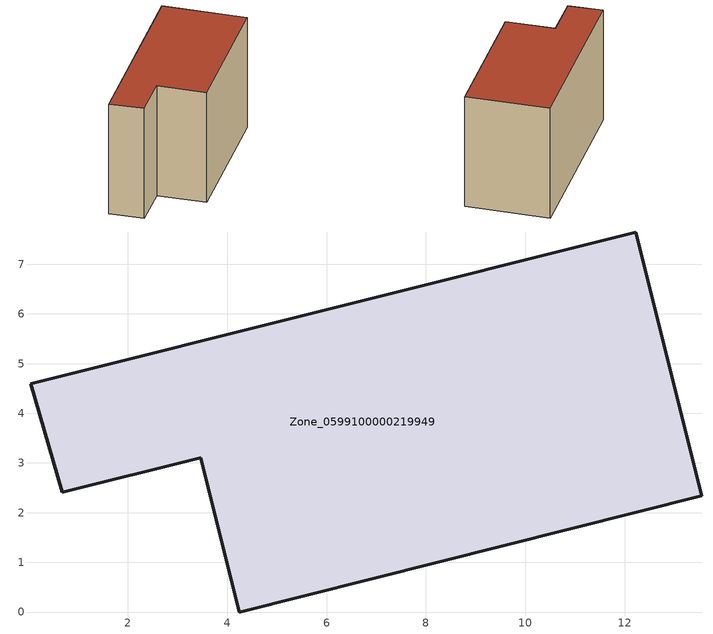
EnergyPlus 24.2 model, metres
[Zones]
Zone_0599100000219949
 floor ground (C_G): 0.04,4.59 12.22,7.65 13.55,2.34 4.24,0 3.46,3.11 0.67,2.41 z0
 wall outside (C_F): 4.24,0 13.55,2.34 12.22,7.65 0.04,4.59 0.67,2.41 3.46,3.11 4.24,0 z0:7.82
 roof outside (C_R): 0.67,2.41 3.46,3.11 4.24,0 13.55,2.34 12.22,7.65 0.04,4.59 z7.82
[BUILDING]
Pand.0599100000219949: North Axis=0; Terrain=City; Loads Convergence Tolerance Value=0.04; Temperature Convergence Tolerance Value=0.4; Solar Distribution=FullExterior; Maximum Number of Warmup Days=25; Minimum Number of Warmup Days=1
[Site:Location]
Rotterdam.The.Hague.AP_ZH_NLD Design_Conditions: Latitude=51.96; Longitude=4.45; Time Zone=1; Elevation=-4.5
[SITE:GROUNDTEMPERATURE:BUILDINGSURFACE]
18, 18, 18, 18, 18, 18, 18, 18, 18, 18, 18, 18
[MATERIAL] Thermal Absorptance=0.9; Solar Absorptance=0.7; Visible Absorptance=0.7
Name | Roughness | Thickness | Conductivity | Density | Specific Heat
G.TI.1975-1991 | MediumSmooth | 0.15 | 0.288461 | 540 | 1210
F.TI.1975-1991 | Rough | 0.3 | 0.230769 | 1920 | 840
R.TI.1975-1991 | MediumRough | 0.2 | 0.153846 | 1500 | 1000
[CONSTRUCTION]
C_G: G.TI.1975-1991
C_F: F.TI.1975-1991
C_R: R.TI.1975-1991
[ZONE]
Zone_0599100000219949: Type=1; Multiplier=1; Ceiling Height=Autocalculate; Volume=Autocalculate; Floor Area=autocalculate; Part of Total Floor Area=Yes
[ZONEINFILTRATION:DESIGNFLOWRATE]
Infil_Zone_0599100000219949: Zone or ZoneList or Space or SpaceList=Zone_0599100000219949; Schedule=AlwaysOn; Design Flow Rate Calculation Method=Flow/Area; Flow Rate per Floor Area=0.003; Constant Term Coefficient=1; Temperature Term Coefficient=0; Velocity Term Coefficient=0; Velocity Squared Term Coefficient=0
[HVACTEMPLATE:ZONE:IDEALLOADSAIRSYSTEM]
Zone_0599100000219949: Maximum Heating Supply Air Temperature=50; Minimum Cooling Supply Air Temperature=13; Maximum Heating Supply Air Humidity Ratio=0.0156; Minimum Cooling Supply Air Humidity Ratio=0.0077; Heating Limit=NoLimit; Cooling Limit=NoLimit; Dehumidification Control Type=ConstantSensibleHeatRatio; Cooling Sensible Heat Ratio=0.7; Dehumidification Setpoint=60; Humidification Control Type=None; Humidification Setpoint=30; Outdoor Air Method=None; Outdoor Air Flow Rate per Person=0.00944; Outdoor Air Flow Rate per Zone Floor Area=0; Outdoor Air Flow Rate per Zone=0; Demand Controlled Ventilation Type=None; Outdoor Air Economizer Type=NoEconomizer; Heat Recovery Type=None; Sensible Heat Recovery Effectiveness=0.7; Latent Heat Recovery Effectiveness=0.65
[ZONECONTROL:THERMOSTAT]
ThermostatControl_Zone_0599100000219949: Zone or ZoneList=Zone_0599100000219949; Control Type Schedule=DualSetpointControlType; Control 1=Thermostat_Zone_0599100000219949; Temperature Difference Between Cutout And Setpoint=0
[THERMOSTATSETPOINT:DUALSETPOINT]
Thermostat_Zone_0599100000219949: Heating Setpoint Temperature Schedule=HeatingSetpoint_Zone_0599100000219949; Cooling Setpoint Temperature Schedule=CoolingSetpoint_Zone_0599100000219949
[SCHEDULE:COMPACT]
HeatingSetpoint_Zone_0599100000219949: Through: 12/31, For: AllDays, Until: 24:00, 21
CoolingSetpoint_Zone_0599100000219949: Through: 12/31, For: AllDays, Until: 24:00, 24
DualSetpointControlType: Through: 12/31, For: AllDays, Until: 24:00, 4
AlwaysOn: Through: 12/31, For: AllDays, Until: 24:00, 1
